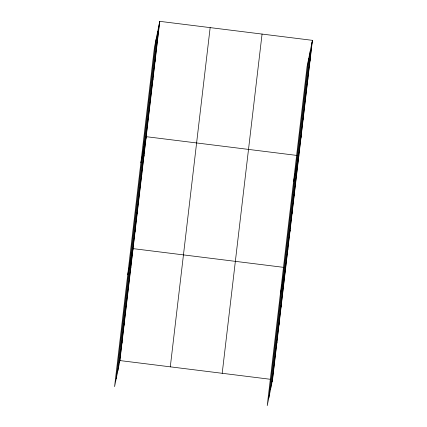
<?xml version="1.0" encoding="UTF-8"?>
<svg xmlns="http://www.w3.org/2000/svg" width="427" height="427" viewBox="0 0 427 427"><rect width="100%" height="100%" fill="white"/><g stroke="black" fill="none" stroke-linecap="round" stroke-linejoin="round"><path stroke-width="0.64" d="M116.187 378.765L156.047 39.546M117.857 370.625L157.718 31.406M119.48 362.726L159.335 23.506M159.778 21.35L154.425 47.44L114.564 386.659L119.923 360.569L159.778 21.35L312.436 40.341L272.575 379.56L267.222 405.65L307.077 66.431L312.436 40.341M170.298 366.836L210.159 27.616M222.2 373.294L262.061 34.075M268.839 397.75L308.7 58.531M270.51 389.616L310.37 50.391M272.132 381.717L311.993 42.497M157.077 42.732L157.52 40.57M154.82 61.952L155.263 59.796M152.562 81.173L153.005 79.016M150.304 100.398L150.747 98.242M148.046 119.619L148.489 117.462M140.873 162.778L146.226 136.683L296.946 155.433M143.595 157.499L144.038 155.343M141.401 176.159L141.844 173.997M139.207 194.813L139.65 192.657M137.019 213.468L137.457 211.312M134.825 232.128L135.268 229.972M127.721 274.721L133.075 248.626L283.79 267.377M130.438 269.442L130.881 267.286M128.249 288.097L128.692 285.941M126.056 306.757L126.499 304.6M123.862 325.411L124.305 323.255M121.668 344.071L122.111 341.915M309.735 61.718L310.178 59.561M307.472 80.938L307.915 78.781M305.214 100.164L305.657 98.007M302.957 119.384L303.4 117.228M300.699 138.61L301.142 136.453M293.525 181.763L298.884 155.674M296.247 176.49L296.69 174.328M294.054 195.144L294.497 192.988M291.865 213.804L292.308 211.643M289.671 232.459L290.114 230.302M287.478 251.113L287.921 248.957M280.374 293.707L285.727 267.617M283.096 288.428L283.539 286.271M280.902 307.088L281.345 304.931M278.708 325.742L279.151 323.586M276.52 344.402L276.958 342.246M274.326 363.057L274.769 360.9M119.923 360.569L270.638 379.32"/></g></svg>
